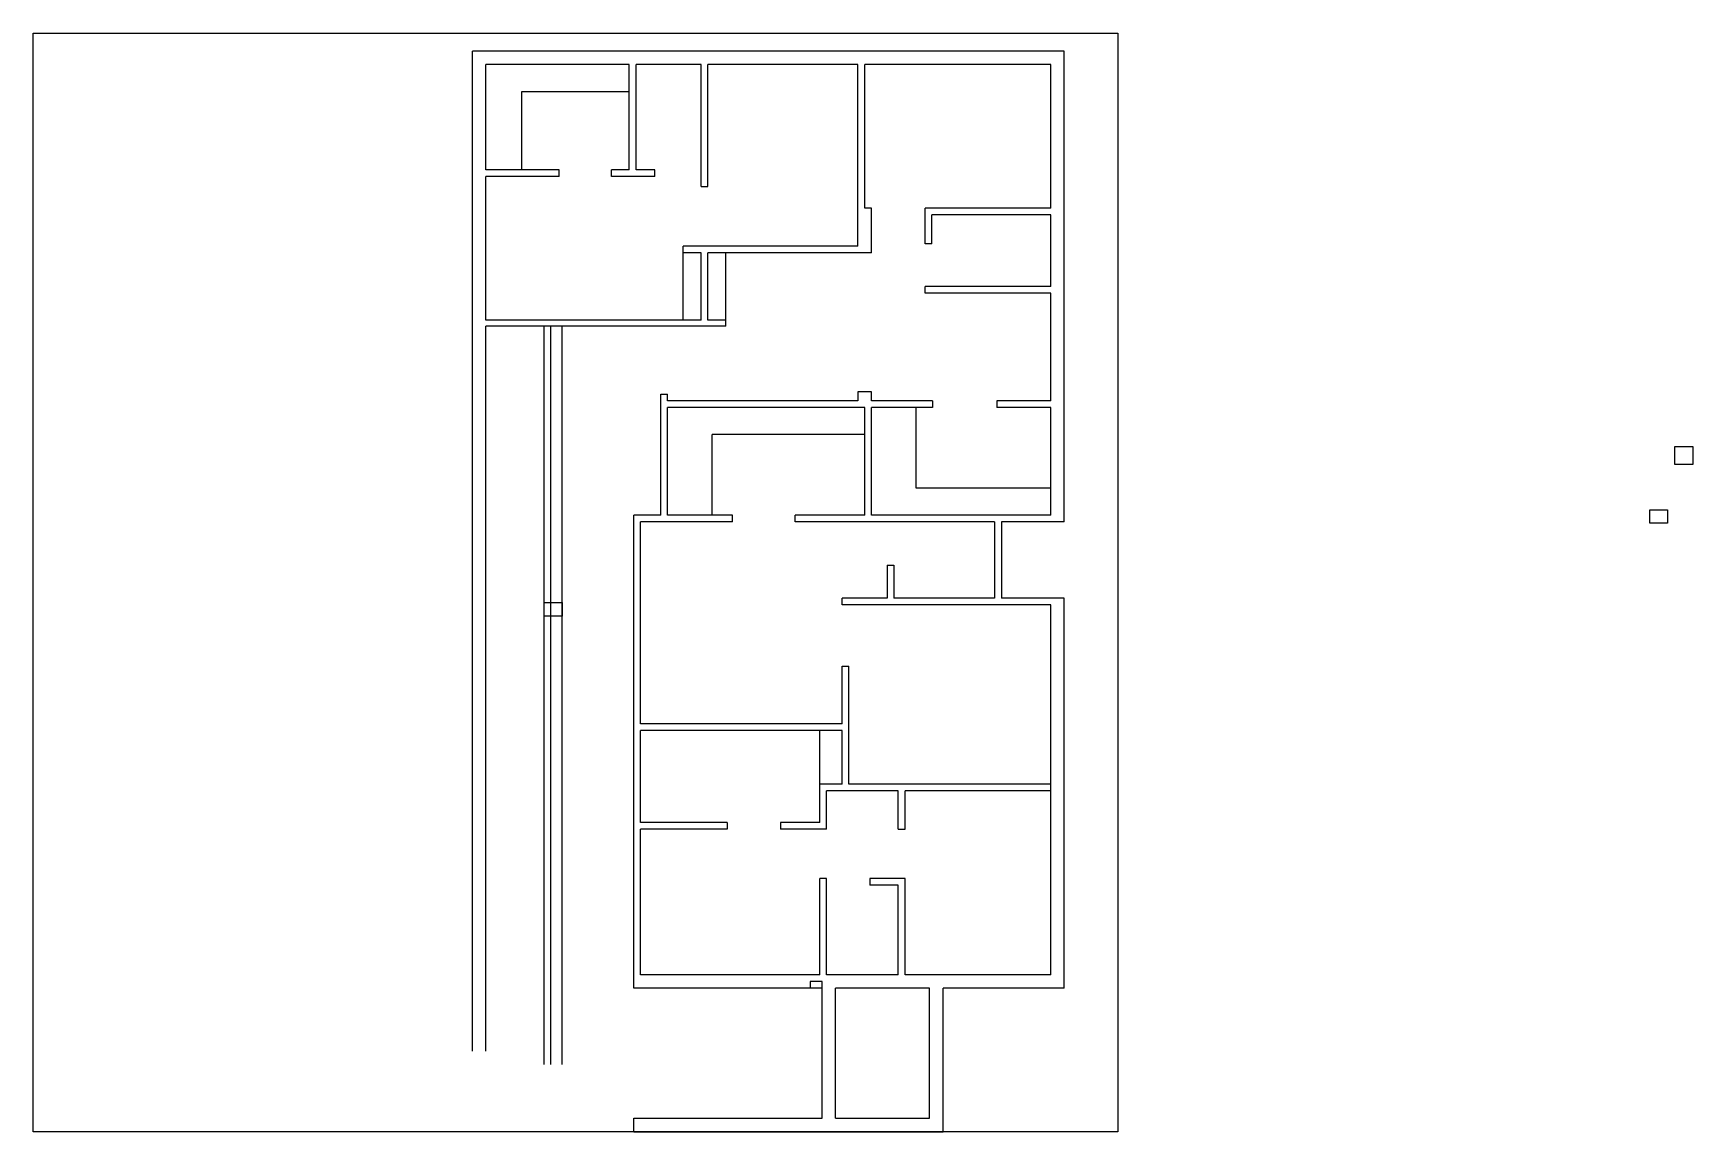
# Model space of a CAD drawing. Header units: inches. Extents: x 85 to 1196, y 30 to 765.
import ezdxf

# ---------------------------------------------------------------- set-up
doc = ezdxf.new("R2010")
doc.units = ezdxf.units.IN
for name, color, linetype in [('layout', 82, 'Continuous'), ('pillar', 90, 'Continuous'), ('wall', 7, 'Continuous')]:
    doc.layers.add(name, color=color, linetype=linetype)

# ---------------------------------------------------------------- blocks, each defined once
blk = doc.blocks.new('1foot pillar')
at = {"layer": 'pillar'}
blk.add_lwpolyline([(1183.9, 488.1), (1195.9, 488.1), (1195.9, 476.1), (1183.9, 476.1)], close=True, dxfattribs=at)
blk = doc.blocks.new('9in pillar')
at = {"layer": 'pillar'}
blk.add_lwpolyline([(1167.1, 445.7), (1179.1, 445.7), (1179.1, 436.7), (1167.1, 436.7)], close=True, dxfattribs=at)

msp = doc.modelspace()

# ---------------------------------------------------------------- linework, layer by layer
at = {"layer": 'layout'}
for p, q in [((85.2, 764.6), (811.2, 764.6)), ((85.2, 29.6), (85.2, 764.6)), ((811.2, 764.6), (811.2, 29.6)), ((811.2, 29.6), (85.2, 29.6))]:
    msp.add_line(p, q, dxfattribs=at)
at = {"layer": 'wall'}
for p, q in [((775.2, 752.6), (379.2, 752.6)), ((379.2, 83.6), (379.2, 752.6)), ((775.2, 437.6), (775.2, 752.6)), ((484.2, 743.6), (388.2, 743.6)), ((388.2, 673.1), (388.2, 743.6)), ((484.2, 673.1), (484.2, 743.6)), ((488.7, 673.1), (488.7, 743.6)), ((532.2, 743.6), (488.7, 743.6)), ((532.2, 662.1), (532.2, 743.6)), ((637.2, 743.6), (536.7, 743.6)), ((536.7, 662.1), (536.7, 743.6)), ((637.2, 622.1), (637.2, 743.6)), ((766.2, 743.6), (641.7, 743.6)), ((641.7, 647.6), (641.7, 743.6)), ((766.2, 647.6), (766.2, 743.6)), ((412.2, 673.1), (412.2, 725.6)), ((412.2, 725.6), (484.2, 725.6)), ((437.2, 673.1), (388.2, 673.1)), ((437.2, 668.6), (388.2, 668.6)), ((388.2, 572.6), (388.2, 668.6)), ((437.2, 668.6), (437.2, 673.1)), ((472.2, 668.6), (472.2, 673.1)), ((484.2, 673.1), (472.2, 673.1)), ((501.2, 668.6), (472.2, 668.6)), ((501.2, 673.1), (488.7, 673.1)), ((501.2, 668.6), (501.2, 673.1)), ((532.2, 662.1), (536.7, 662.1)), ((646.2, 647.6), (641.7, 647.6)), ((646.2, 617.6), (646.2, 647.6)), ((766.2, 647.6), (682.2, 647.6)), ((682.2, 623.6), (682.2, 647.6)), ((766.2, 643.1), (686.7, 643.1)), ((686.7, 623.6), (686.7, 643.1)), ((766.2, 595.1), (766.2, 643.1)), ((637.2, 622.1), (520.2, 622.1)), ((520.2, 572.6), (520.2, 622.1)), ((686.7, 623.6), (682.2, 623.6)), ((532.2, 617.6), (520.2, 617.6)), ((532.2, 572.6), (532.2, 617.6)), ((646.2, 617.6), (536.7, 617.6)), ((536.7, 572.6), (536.7, 617.6)), ((548.7, 568.6), (548.7, 617.6)), ((766.2, 595.1), (682.2, 595.1)), ((682.2, 590.6), (682.2, 595.1)), ((766.2, 590.6), (682.2, 590.6)), ((766.2, 518.6), (766.2, 590.6)), ((532.2, 572.6), (388.2, 572.6)), ((388.2, 83.6), (388.2, 568.6)), ((548.7, 568.6), (388.2, 568.6)), ((427.2, 74.6), (427.2, 568.6)), ((431.7, 74.6), (431.7, 568.6)), ((439.2, 74.6), (439.2, 568.6)), ((548.7, 572.6), (536.7, 572.6)), ((505.2, 442.1), (505.2, 523.1)), ((505.2, 523.1), (509.7, 523.1)), ((509.7, 518.6), (509.7, 523.1)), ((646.2, 524.6), (637.2, 524.6)), ((637.2, 524.6), (637.2, 518.6)), ((646.2, 518.6), (646.2, 524.6)), ((637.2, 518.6), (509.7, 518.6)), ((641.7, 514.1), (509.7, 514.1)), ((509.7, 442.1), (509.7, 514.1)), ((641.7, 442.1), (641.7, 514.1)), ((687.2, 518.6), (646.2, 518.6)), ((646.2, 442.1), (646.2, 514.1)), ((687.2, 514.1), (646.2, 514.1)), ((676.2, 460.1), (676.2, 514.1)), ((687.2, 518.6), (687.2, 514.1)), ((766.2, 518.6), (730.2, 518.6)), ((730.2, 518.6), (730.2, 514.1)), ((766.2, 514.1), (730.2, 514.1)), ((766.2, 442.1), (766.2, 514.1)), ((539.7, 442.1), (539.7, 496.1)), ((641.7, 496.1), (539.7, 496.1)), ((766.2, 460.1), (676.2, 460.1)), ((505.2, 442.1), (487.2, 442.1)), ((487.2, 125.6), (487.2, 442.1)), ((553.2, 437.6), (491.7, 437.6)), ((491.7, 302.6), (491.7, 437.6)), ((553.2, 442.1), (509.7, 442.1)), ((553.2, 437.6), (553.2, 442.1)), ((641.7, 442.1), (595.2, 442.1)), ((595.2, 437.6), (595.2, 442.1)), ((728.7, 437.6), (595.2, 437.6)), ((766.2, 442.1), (646.2, 442.1)), ((728.7, 437.6), (728.7, 386.6)), ((775.2, 437.6), (733.2, 437.6)), ((733.2, 437.6), (733.2, 386.6)), ((656.7, 408.6), (656.7, 386.6)), ((656.7, 408.6), (661.2, 408.6)), ((661.2, 408.6), (661.2, 386.6)), ((626.7, 382.1), (626.7, 386.6)), ((656.7, 386.6), (626.7, 386.6)), ((766.2, 382.1), (626.7, 382.1)), ((728.7, 386.6), (661.2, 386.6)), ((775.2, 386.6), (733.2, 386.6)), ((766.2, 134.6), (766.2, 382.1)), ((775.2, 125.6), (775.2, 386.6)), ((626.7, 341.1), (631.2, 341.1)), ((626.7, 302.6), (626.7, 341.1)), ((631.2, 262.1), (631.2, 341.1)), ((626.7, 302.6), (491.7, 302.6)), ((626.7, 298.1), (491.7, 298.1)), ((491.7, 236.6), (491.7, 298.1)), ((611.7, 236.6), (611.7, 298.1)), ((626.7, 262.1), (626.7, 298.1)), ((626.7, 262.1), (611.7, 262.1)), ((616.2, 232.1), (616.2, 257.6)), ((664.2, 257.6), (616.2, 257.6)), ((766.2, 262.1), (631.2, 262.1)), ((664.2, 232.1), (664.2, 257.6)), ((766.2, 257.6), (668.7, 257.6)), ((668.7, 232.1), (668.7, 257.6)), ((549.7, 236.6), (491.7, 236.6)), ((549.7, 236.6), (549.7, 232.1)), ((585.4, 236.6), (585.4, 232.1)), ((611.7, 236.6), (585.4, 236.6)), ((549.7, 232.1), (491.7, 232.1)), ((491.7, 134.6), (491.7, 232.1)), ((616.2, 232.1), (585.4, 232.1)), ((664.2, 232.1), (668.7, 232.1)), ((611.7, 134.6), (611.7, 199.1)), ((616.2, 199.1), (611.7, 199.1)), ((616.2, 194.6), (616.2, 199.1)), ((616.2, 134.6), (616.2, 194.6)), ((668.7, 199.1), (645.2, 199.1)), ((645.2, 199.1), (645.2, 194.6)), ((664.2, 194.6), (645.2, 194.6)), ((664.2, 134.6), (664.2, 194.6)), ((668.7, 134.6), (668.7, 199.1)), ((611.7, 134.6), (491.7, 134.6)), ((664.2, 134.6), (616.2, 134.6)), ((766.2, 134.6), (668.7, 134.6)), ((613.2, 125.6), (487.2, 125.6)), ((613.2, 130.1), (605.2, 130.1)), ((605.2, 130.1), (605.2, 125.6)), ((613.2, 125.6), (613.2, 130.1)), ((613.2, 38.6), (613.2, 125.6)), ((622.2, 38.6), (622.2, 125.6)), ((685.2, 125.6), (622.2, 125.6)), ((685.2, 38.6), (685.2, 125.6)), ((775.2, 125.6), (694.2, 125.6)), ((694.2, 29.6), (694.2, 125.6)), ((487.2, 29.6), (487.2, 38.6)), ((487.2, 38.6), (613.2, 38.6)), ((622.2, 38.6), (685.2, 38.6)), ((487.2, 29.6), (694.2, 29.6))]:
    msp.add_line(p, q, dxfattribs=at)

# ---------------------------------------------------------------- block references
at = {"layer": 'pillar'}
for name, p in [('1foot pillar', (0, 0)), ('9in pillar', (0, 0)), ('9in pillar', (-739.9, -62.1))]:
    msp.add_blockref(name, p, dxfattribs=at)

doc.saveas('drawing.dxf')
